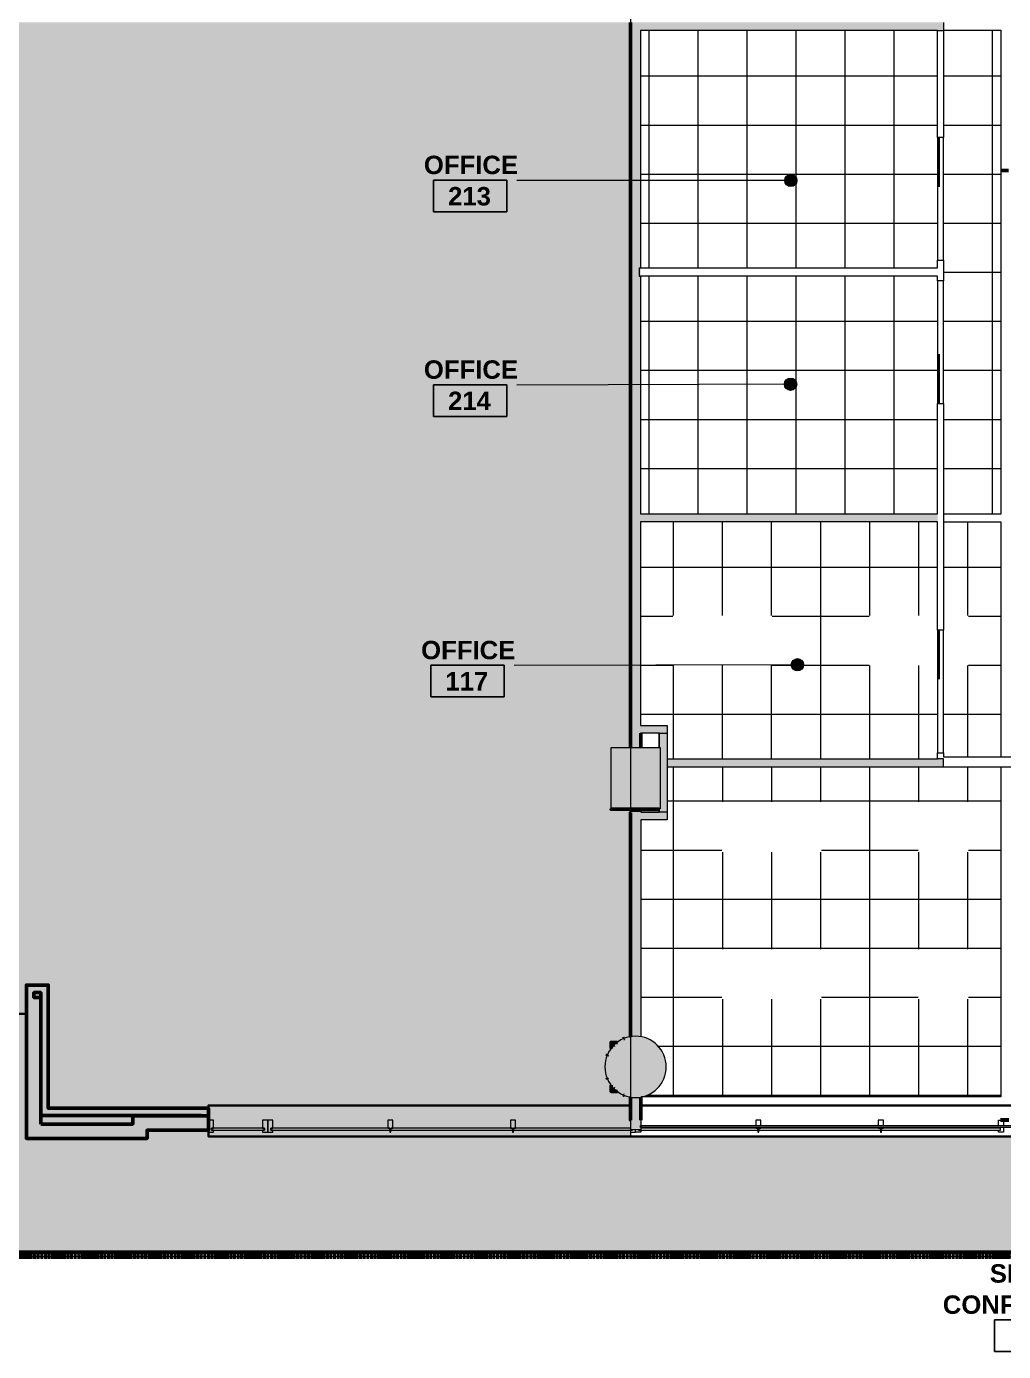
# Model space of a CAD drawing. Header units: inches. Extents: x 842 to 2283, y -56 to 1824.
# Drawn here: x 1350 to 1828, y -56 to 592 of the extents above; entities that cross this region are included whole.
import ezdxf

# ---------------------------------------------------------------- set-up
doc = ezdxf.new("R2010")
doc.units = ezdxf.units.IN
doc.header["$MEASUREMENT"] = 0
doc.linetypes.add('IMPORT-Orbis_BB$0$TI_Grid_E957150$0$PROPERTY _2_', pattern=[1.546875, 1.3125, -0.046875, 0.046875, -0.046875, 0.046875, -0.046875])
for name, color, linetype, lineweight in [('A-AREA-IDEN', 2, 'Continuous', 9), ('A-CLNG', 13, 'Continuous', 13), ('A-CLNG-PATT', 13, 'Continuous', 13), ('A-DETL-GENF', 92, 'Continuous', 9), ('A-DETL-THIN', 151, 'Continuous', 9), ('A-GLAZ', 151, 'Continuous', 13), ('A-GLAZ-CURT', 52, 'Continuous', 9), ('A-WALL', 113, 'Continuous', 9), ('A-WALL-PATT', 111, 'Continuous', 13), ('I-WALL', 2, 'Continuous', 13), ('Orbis - Background_dwg', 8, 'Continuous', 9), ('Orbis_AR$0$A-Wall-Exst', 7, 'Continuous', 9), ('Orbis_AR$0$TI_Grid_E957150$0$S-P1-COLS-CONC', 50, 'Continuous', 50), ('Orbis_AR$0$TI_Grid_E957150$0$S-P4-COLS-CONC', 50, 'Continuous', 50), ('Orbis_BB$0$A-Glaz-Assm', 10, 'Continuous', 20), ('Orbis_BB$0$A-Glaz-Assm-Glaz', 10, 'Continuous', 20), ('Orbis_BB$0$A-Wall-Exst', 7, 'Continuous', 9), ('Orbis_BB$0$TI_ARCH-02_E957150$0$A-Wall-Blow', 90, 'Continuous', 30), ('Orbis_BB$0$TI_Grid_E957150$0$C-Prop', 130, 'IMPORT-Orbis_BB$0$TI_Grid_E957150$0$PROPERTY _2_', 70), ('Orbis_BB$0$TI_Grid_E957150$0$S-02-COLS-CONC', 50, 'Continuous', 50), ('Orbis_BB$0$TI_Grid_E957150$0$S-02-COLS-CONC-PATT', 10, 'Continuous', 20), ('Orbis_BB$0$TI_Grid_E957150$0$S-04-COLS-CONC', 50, 'Continuous', 50), ('Orbis_BB$0$TI_Grid_E957150$0$S-04-COLS-CONC-PATT', 10, 'Continuous', 20), ('Orbis_BB$0$TI_Grid_E957150$0$S-05-COLS-CONC', 50, 'Continuous', 50), ('Orbis_BB$0$TI_Grid_E957150$0$S-06-COLS-CONC', 50, 'Continuous', 50), ('Orbis_BB$0$TI_Grid_E957150$0$S-07-COLS-CONC', 50, 'Continuous', 50), ('Orbis_BB$0$TI_Grid_E957150$0$S-08-COLS-CONC', 50, 'Continuous', 50), ('Orbis_BB$0$TI_Grid_E957150$0$S-08-COLS-CONC-PATT', 10, 'Continuous', 20), ('Orbis_BB$0$TI_Grid_E957150$0$S-09-COLS-CONC', 50, 'Continuous', 50), ('Orbis_BB$0$TI_Grid_E957150$0$S-P1-COLS-CONC', 50, 'Continuous', 50), ('Orbis_BB$0$TI_Grid_E957150$0$S-P1-COLS-CONC-PATT', 10, 'Continuous', 20), ('Orbis_BB$0$TI_Grid_E957150$0$S-P2-WALL-CONC', 50, 'Continuous', 50), ('Orbis_BB$0$TI_Grid_E957150$0$S-P4-COLS-CONC', 50, 'Continuous', 50), ('S-COLS', 52, 'Continuous', 13)]:
    doc.layers.add(name, color=color, linetype=linetype, lineweight=lineweight)
doc.styles.add('Swis721 Lt BT_B', font='', dxfattribs={"height": 9})
doc.styles.get('Swis721 Lt BT_B').set_extended_font_data('Swis721 Lt BT', bold=True)

# ---------------------------------------------------------------- blocks, each defined once
blk = doc.blocks.new('Concrete-Rectangular-Column - 24 x 30-6914152-Level XX  RCP')
at = {"layer": 'S-COLS', "lineweight": 9}
blk.add_hatch(color=7, dxfattribs=at).paths.add_polyline_path([(12, -15), (12, 15), (-12, 15), (-12, -15)], flags=0)
at = {"layer": 'S-COLS', "color": 8, "lineweight": 20}
for p, q in [((-12, 15), (12, 15)), ((-12, -15), (-12, 15)), ((12, 15), (12, -15)), ((12, -15), (-12, -15))]:
    blk.add_line(p, q, dxfattribs=at)
blk = doc.blocks.new('Concrete-Round-Column - 30_-6914671-Level XX  RCP')
at = {"layer": 'S-COLS', "lineweight": 9}
blk.add_hatch(color=7, dxfattribs=at).paths.add_polyline_path([(0, -15), (2.68, -14.75), (5.2, -14.06), (7.55, -12.95), (9.68, -11.45), (11.52, -9.61), (13.01, -7.47), (14.1, -5.1), (14.77, -2.58), (14.99, 0.09), (14.76, 2.67), (14.04, 5.25), (12.88, 7.66), (11.33, 9.8), (9.51, 11.58), (7.33, 13.07), (4.92, 14.15), (2.6, 14.77), (-0.01, 15), (-2.6, 14.77), (-5.13, 14.1), (-7.5, 12.99), (-9.64, 11.49), (-11.49, 9.64), (-12.99, 7.5), (-14.1, 5.13), (-14.77, 2.58), (-15, 0), (-14.77, -2.6), (-14.1, -5.13), (-12.99, -7.5), (-11.49, -9.64), (-9.64, -11.49), (-7.5, -12.99), (-5.13, -14.1), (-2.6, -14.77)], flags=0)
at = {"layer": 'S-COLS', "color": 8, "lineweight": 20}
for start, end in [(0, 180), (180, 0)]:
    blk.add_arc((0, 0), 15, start, end, dxfattribs=at)
blk = doc.blocks.new('Frameless opening with glazing - 24_ x 84_-7275717-Level XX  RCP')
at = {"layer": 'A-GLAZ', "lineweight": 30}
blk.add_line((-13.5, -0.875), (10.5, -0.875), dxfattribs=at)
blk = doc.blocks.new('System Panel - Glazed-7329276-Level XX  RCP')
at = {"layer": 'A-GLAZ-CURT'}
blk.add_hatch(color=7, dxfattribs=at).paths.add_polyline_path([(-185.17, -0.75), (-245.76, -0.75), (-245.76, -1.75), (245.76, -1.75), (245.76, -0.75), (-129.7, -0.75)], flags=0)
at = {"layer": 'A-GLAZ-CURT', "color": 8, "lineweight": 20}
for p, q in [((-245.76, -1.75), (-245.76, -0.75)), ((-245.76, -0.75), (245.76, -0.75)), ((245.76, -1.75), (-245.76, -1.75)), ((245.76, -0.75), (245.76, -1.75))]:
    blk.add_line(p, q, dxfattribs=at)
blk = doc.blocks.new('Orbis - Background_dwg_Orbis_BB-7347761-Level XX  RCP')
at = {"layer": 'Orbis_BB$0$A-Wall-Exst'}
h = blk.add_hatch(color=256, dxfattribs=at)
h.paths.add_polyline_path([(12147.66, 864.91), (12110.66, 864.91), (12110.66, 860.91), (12065.66, 860.91), (12065.66, 865.04), (12144.04, 865.04)], flags=0)
h.paths.add_polyline_path([(12117.66, 853.91), (12117.66, 857.91), (12147.66, 857.91), (12147.66, 868.66), (12069.29, 868.66), (12069.29, 928.91), (12058.66, 928.91), (12058.66, 853.91), (12110.66, 853.91)], flags=0)
at = {"layer": 'Orbis_BB$0$TI_Grid_E957150$0$S-02-COLS-CONC-PATT', "lineweight": 9}
blk.add_hatch(color=7, dxfattribs=at).paths.add_polyline_path([(12350.92, 875.05), (12350.82, 875.16), (12350.65, 875.24)], flags=0)
at = {"layer": 'Orbis_BB$0$TI_Grid_E957150$0$S-04-COLS-CONC-PATT', "lineweight": 9}
blk.add_hatch(color=7, dxfattribs=at).paths.add_polyline_path([(12342.97, 882.92), (12342.8, 883.28), (12342.8, 883.17)], flags=0)
at = {"layer": 'Orbis_BB$0$TI_Grid_E957150$0$S-08-COLS-CONC-PATT', "lineweight": 9}
blk.add_hatch(color=7, dxfattribs=at).paths.add_polyline_path([(12351.13, 875.01), (12350.87, 875.13), (12350.92, 875.05)], flags=0)
at = {"layer": 'Orbis_BB$0$TI_Grid_E957150$0$S-P1-COLS-CONC-PATT', "lineweight": 9}
blk.add_hatch(color=7, dxfattribs=at).paths.add_polyline_path([(12359.15, 1014.91), (12368.16, 1014.91), (12368.16, 1015.12), (12344.66, 1015.12), (12344.66, 1014.91), (12354.27, 1014.91)], flags=0)
h = blk.add_hatch(color=7, dxfattribs=at)
h.paths.add_polyline_path([(12347.54, 876.91), (12347.76, 876.91), (12347.02, 877.43), (12345.17, 879.28), (12344.66, 880.01), (12344.66, 876.91), (12347.32, 876.91)], flags=0)
h.paths.add_polyline_path([(12344.66, 897.83), (12345.17, 898.56), (12347.02, 900.41), (12347.74, 900.91), (12344.66, 900.91), (12344.66, 898.2)], flags=0)
at = {"layer": 'Orbis_BB$0$A-Glaz-Assm'}
for p, q in [((12359.16, 862.91), (12359.16, 860.16)), ((12417.91, 860.16), (12417.91, 862.91)), ((12477.91, 860.16), (12477.91, 862.91)), ((12536.66, 862.91), (12536.66, 860.16)), ((12359.16, 859.16), (12359.16, 858.91))]:
    blk.add_line(p, q, dxfattribs=at)
at = {"layer": 'Orbis_BB$0$A-Glaz-Assm', "flags": 128}
for points in [[(12147.66, 862.91), (12147.66, 856.91), (12150.16, 856.91), (12150.16, 857.91), (12149.16, 857.91), (12149.16, 858.91), (12150.16, 858.91), (12150.16, 862.91)], [(12176.66, 862.91), (12176.66, 856.91), (12179.16, 856.91), (12179.16, 857.91), (12178.16, 857.91), (12178.16, 858.91), (12179.16, 858.91), (12179.16, 862.91), (12176.66, 862.91), (12174.16, 862.91), (12174.16, 858.91), (12175.16, 858.91), (12175.16, 857.91), (12174.16, 857.91), (12174.16, 856.91), (12176.66, 856.91)], [(12237.91, 862.91), (12235.41, 862.91), (12235.41, 858.91), (12236.41, 858.91), (12236.41, 856.91), (12236.91, 856.91), (12236.91, 858.91), (12237.91, 858.91)], [(12297.91, 862.91), (12295.41, 862.91), (12295.41, 858.91), (12296.41, 858.91), (12296.41, 856.91), (12296.91, 856.91), (12296.91, 858.91), (12297.91, 858.91)]]:
    blk.add_lwpolyline(points, close=True, dxfattribs=at)
for points in [[(12354.27, 862.91), (12354.16, 862.91), (12354.16, 858.91), (12354.27, 858.91)], [(12417.91, 862.91), (12415.41, 862.91), (12415.41, 860.16)], [(12477.91, 862.91), (12475.41, 862.91), (12475.41, 860.16)], [(12534.16, 860.16), (12534.16, 862.91), (12536.66, 862.91), (12536.66, 860.16)], [(12355.16, 858.07), (12355.16, 857.91), (12354.16, 857.91), (12354.16, 856.91), (12356.66, 856.91), (12356.66, 858.07)], [(12358.16, 858.07), (12358.16, 857.91), (12359.16, 857.91), (12359.16, 856.91), (12356.66, 856.91), (12356.66, 858.07)], [(12415.41, 859.16), (12415.41, 858.91), (12416.41, 858.91), (12416.41, 856.91), (12416.91, 856.91), (12416.91, 858.91), (12417.91, 858.91), (12417.91, 859.16)], [(12475.41, 859.16), (12475.41, 858.91), (12476.41, 858.91), (12476.41, 856.91), (12476.91, 856.91), (12476.91, 858.91), (12477.91, 858.91), (12477.91, 859.16)], [(12536.66, 859.16), (12536.66, 856.91), (12534.16, 856.91), (12534.16, 857.91), (12535.16, 857.91), (12535.16, 858.91), (12534.16, 858.91), (12534.16, 859.16)]]:
    blk.add_lwpolyline(points, dxfattribs=at)
at = {"layer": 'Orbis_BB$0$A-Glaz-Assm-Glaz'}
blk.add_line((12416.41, 858.91), (12359.15, 858.91), dxfattribs=at)
at = {"layer": 'Orbis_BB$0$A-Glaz-Assm-Glaz', "flags": 128}
for points in [[(12175.16, 858.91), (12149.16, 858.91), (12149.16, 857.91), (12175.16, 857.91)], [(12236.41, 858.91), (12178.16, 858.91), (12178.16, 857.91), (12236.41, 857.91)], [(12296.41, 858.91), (12236.91, 858.91), (12236.91, 857.91), (12296.41, 857.91)], [(12476.41, 858.91), (12416.91, 858.91), (12416.91, 857.91), (12476.41, 857.91)], [(12535.16, 858.91), (12476.91, 858.91), (12476.91, 857.91), (12535.16, 857.91)]]:
    blk.add_lwpolyline(points, close=True, dxfattribs=at)
for points in [[(12354.27, 858.91), (12296.91, 858.91), (12296.91, 857.91), (12355.16, 857.91), (12355.16, 858.07)], [(12358.16, 858.07), (12358.16, 857.91), (12416.41, 857.91), (12416.41, 858.91)]]:
    blk.add_lwpolyline(points, dxfattribs=at)
at = {"layer": 'Orbis_BB$0$A-Wall-Exst', "color": 50, "lineweight": 50}
for p, q in [((12354.16, 903.91), (12354.27, 903.91)), ((12359.16, 862.91), (12359.16, 873.91)), ((12535.25, 862.91), (12539.25, 862.91))]:
    blk.add_line(p, q, dxfattribs=at)
at = {"layer": 'Orbis_BB$0$A-Wall-Exst', "color": 50, "lineweight": 50, "flags": 128}
blk.add_lwpolyline([(12065.66, 860.91), (12065.66, 922.91), (12062.29, 922.91), (12062.29, 925.29), (12065.66, 925.29), (12065.66, 865.04), (12144.04, 865.04), (12144.04, 864.91), (12147.66, 864.91), (12147.66, 868.66), (12069.29, 868.66), (12069.29, 928.91), (12058.66, 928.91), (12058.66, 922.91), (12058.66, 853.91), (12117.66, 853.91), (12117.66, 857.91), (12147.66, 857.91), (12147.66, 864.91), (12110.66, 864.91), (12110.66, 860.91)], close=True, dxfattribs=at)
blk.add_lwpolyline([(12354.27, 873.91), (12354.16, 873.91), (12354.16, 862.91), (12354.27, 862.91)], dxfattribs=at)
at = {"layer": 'Orbis_BB$0$TI_ARCH-02_E957150$0$A-Wall-Blow'}
blk.add_line((12359.15, 870.04), (12594.24, 870.04), dxfattribs=at)
at = {"layer": 'Orbis_BB$0$TI_ARCH-02_E957150$0$A-Wall-Blow', "flags": 128}
for points in [[(11550.5, 914.91), (12058.66, 914.91), (12058.66, 853.91), (12117.66, 853.91), (12117.66, 857.91), (12147.66, 857.91), (12147.66, 854.91), (12856.66, 854.91), (12856.66, 1027.91), (12853.66, 1027.91), (12853.66, 1028.04)], [(12147.66, 868.66), (12147.66, 870.04), (12354.27, 870.04)]]:
    blk.add_lwpolyline(points, dxfattribs=at)
at = {"layer": 'Orbis_BB$0$TI_Grid_E957150$0$C-Prop', "flags": 128}
blk.add_lwpolyline([(12850.26, 2047.16), (12794.32, 2047.16), (12793.88, 2046.62), (12888.38, 1360.4), (12888.38, 796.17), (11550.5, 796.17)], dxfattribs=at)
at = {"layer": 'Orbis_BB$0$TI_Grid_E957150$0$S-02-COLS-CONC'}
for p, q in [((12345.88, 878.57), (12346.06, 878.31)), ((12346.06, 878.31), (12346.32, 878.13))]:
    blk.add_line(p, q, dxfattribs=at)
at = {"layer": 'Orbis_BB$0$TI_Grid_E957150$0$S-02-COLS-CONC', "flags": 128}
for points in [[(12351.07, 902.8), (12350.92, 902.77), (12350.73, 902.64)], [(12342.95, 894.87), (12342.8, 894.65), (12342.77, 894.49)], [(12346.27, 899.66), (12346.06, 899.52), (12345.91, 899.3)], [(12342.77, 883.36), (12342.8, 883.17), (12342.97, 882.92)], [(12350.65, 875.24), (12350.92, 875.05), (12351.13, 875.01)]]:
    blk.add_lwpolyline(points, dxfattribs=at)
at = {"layer": 'Orbis_BB$0$TI_Grid_E957150$0$S-04-COLS-CONC', "flags": 128}
for points in [[(12350.73, 902.64), (12350.92, 902.77), (12351.07, 902.8)], [(12342.77, 894.49), (12342.8, 894.65), (12342.95, 894.87)], [(12345.91, 899.3), (12346.06, 899.52), (12346.27, 899.66)], [(12342.97, 882.92), (12342.8, 883.17), (12342.77, 883.36)], [(12346.32, 878.13), (12346.06, 878.31), (12345.88, 878.57)], [(12351.13, 875.01), (12350.92, 875.05), (12350.65, 875.24)]]:
    blk.add_lwpolyline(points, dxfattribs=at)
at = {"layer": 'Orbis_BB$0$TI_Grid_E957150$0$S-05-COLS-CONC', "flags": 128}
for points in [[(12350.73, 902.64), (12350.92, 902.77), (12351.07, 902.8)], [(12342.77, 894.49), (12342.8, 894.65), (12342.95, 894.87)], [(12345.91, 899.3), (12346.06, 899.52), (12346.27, 899.66)], [(12342.97, 882.92), (12342.8, 883.17), (12342.77, 883.36)], [(12346.32, 878.13), (12346.06, 878.31), (12345.88, 878.57)], [(12351.13, 875.01), (12350.92, 875.05), (12350.65, 875.24)]]:
    blk.add_lwpolyline(points, dxfattribs=at)
at = {"layer": 'Orbis_BB$0$TI_Grid_E957150$0$S-06-COLS-CONC', "flags": 128}
for points in [[(12350.73, 902.64), (12350.92, 902.77), (12351.07, 902.8)], [(12342.77, 894.49), (12342.8, 894.65), (12342.95, 894.87)], [(12345.91, 899.3), (12346.06, 899.52), (12346.27, 899.66)], [(12342.97, 882.92), (12342.8, 883.17), (12342.77, 883.36)], [(12346.32, 878.13), (12346.06, 878.31), (12345.88, 878.57)], [(12351.13, 875.01), (12350.92, 875.05), (12350.65, 875.24)]]:
    blk.add_lwpolyline(points, dxfattribs=at)
at = {"layer": 'Orbis_BB$0$TI_Grid_E957150$0$S-07-COLS-CONC', "flags": 128}
for points in [[(12350.73, 902.64), (12350.92, 902.77), (12351.07, 902.8)], [(12342.77, 894.49), (12342.8, 894.65), (12342.95, 894.87)], [(12345.91, 899.3), (12346.06, 899.52), (12346.27, 899.66)], [(12342.97, 882.92), (12342.8, 883.17), (12342.77, 883.36)], [(12346.32, 878.13), (12346.06, 878.31), (12345.88, 878.57)], [(12351.13, 875.01), (12350.92, 875.05), (12350.65, 875.24)]]:
    blk.add_lwpolyline(points, dxfattribs=at)
at = {"layer": 'Orbis_BB$0$TI_Grid_E957150$0$S-08-COLS-CONC', "flags": 128}
for points in [[(12350.73, 902.64), (12350.92, 902.77), (12351.07, 902.8)], [(12342.77, 894.49), (12342.8, 894.65), (12342.95, 894.87)], [(12345.91, 899.3), (12346.06, 899.52), (12346.27, 899.66)], [(12342.97, 882.92), (12342.8, 883.17), (12342.77, 883.36)], [(12346.32, 878.13), (12346.06, 878.31), (12345.88, 878.57)], [(12351.13, 875.01), (12350.92, 875.05), (12350.65, 875.24)]]:
    blk.add_lwpolyline(points, dxfattribs=at)
at = {"layer": 'Orbis_BB$0$TI_Grid_E957150$0$S-09-COLS-CONC', "flags": 128}
for points in [[(12350.73, 902.64), (12350.92, 902.77), (12351.07, 902.8)], [(12342.77, 894.49), (12342.8, 894.65), (12342.95, 894.87)], [(12345.91, 899.3), (12346.06, 899.52), (12346.27, 899.66)], [(12342.97, 882.92), (12342.8, 883.17), (12342.77, 883.36)], [(12346.32, 878.13), (12346.06, 878.31), (12345.88, 878.57)], [(12351.13, 875.01), (12350.92, 875.05), (12350.65, 875.24)]]:
    blk.add_lwpolyline(points, dxfattribs=at)
at = {"layer": 'Orbis_BB$0$TI_Grid_E957150$0$S-P1-COLS-CONC', "flags": 128}
for points in [[(12368.16, 1014.91), (12344.66, 1014.91), (12344.66, 1015.12)], [(12347.74, 900.91), (12344.66, 900.91), (12344.66, 897.83)], [(12344.66, 880.01), (12344.66, 876.91), (12347.76, 876.91)]]:
    blk.add_lwpolyline(points, dxfattribs=at)
at = {"layer": 'Orbis_BB$0$TI_Grid_E957150$0$S-P2-WALL-CONC', "flags": 128}
blk.add_lwpolyline([(12886.66, 1087.97), (12886.66, 798.17), (11550.5, 798.17)], dxfattribs=at)
at = {"layer": 'Orbis_BB$0$TI_Grid_E957150$0$S-P4-COLS-CONC', "flags": 128}
for points in [[(12344.66, 1015.12), (12344.66, 1014.91), (12368.16, 1014.91)], [(12344.66, 897.83), (12344.66, 900.91), (12347.74, 900.91)], [(12347.76, 876.91), (12344.66, 876.91), (12344.66, 880.01)]]:
    blk.add_lwpolyline(points, dxfattribs=at)
blk = doc.blocks.new('Orbis - Background_dwg-7329766-Level XX  RCP')
at = {"layer": 'Orbis_AR$0$A-Wall-Exst'}
h = blk.add_hatch(color=256, dxfattribs=at)
h.paths.add_polyline_path([(1645.87, 56.98), (1645.98, 56.98), (1645.98, 67.98), (1645.87, 67.98), (1645.87, 62.31)], flags=0)
h.paths.add_polyline_path([(1645.87, 97.98), (1645.98, 97.98), (1645.98, 207.29), (1645.87, 207.29), (1645.87, 97.98)], flags=0)
h.paths.add_polyline_path([(1645.92, 239.19), (1645.92, 593.98), (1645.87, 593.97), (1645.87, 239.19)], flags=0)
h.paths.add_polyline_path([(1650.87, 239.19), (1650.87, 246.29), (1650.8, 246.29), (1650.8, 239.19)], flags=0)
at = {"layer": 'Orbis_AR$0$A-Wall-Exst', "color": 50, "lineweight": 50}
for p, q in [((1830.81, 521.6), (1827.06, 521.6)), ((1650.87, 239.19), (1650.87, 246.29)), ((1650.87, 56.98), (1650.87, 67.98)), ((1826.96, 56.98), (1830.96, 56.98))]:
    blk.add_line(p, q, dxfattribs=at)
at = {"layer": 'Orbis_AR$0$A-Wall-Exst', "color": 50, "lineweight": 50, "flags": 128}
for points in [[(1645.87, 593.98), (1645.87, 593.48), (1645.87, 350.1), (1645.87, 248.16), (1645.87, 239.19)], [(1645.98, 207.29), (1645.87, 207.29), (1645.87, 97.98), (1645.98, 97.98)], [(1645.98, 67.98), (1645.87, 67.98), (1645.87, 56.98), (1645.98, 56.98)]]:
    blk.add_lwpolyline(points, dxfattribs=at)
at = {"layer": 'Orbis_AR$0$TI_Grid_E957150$0$S-P1-COLS-CONC', "flags": 128}
blk.add_lwpolyline([(1659.87, 208.97), (1636.37, 208.97), (1636.37, 209.19)], dxfattribs=at)
at = {"layer": 'Orbis_AR$0$TI_Grid_E957150$0$S-P4-COLS-CONC', "flags": 128}
blk.add_lwpolyline([(1636.37, 209.19), (1636.37, 208.97), (1659.87, 208.97)], dxfattribs=at)
blk.add_blockref('Orbis - Background_dwg_Orbis_BB-7347761-Level XX  RCP', (-10708.29, -805.94))
blk = doc.blocks.new('Room Tag - Room Name and Number-3379422-Level XX  RCP')
at = {"layer": 'A-AREA-IDEN'}
for p, q in [((-0.1881, -0.1636), (-0.1881, -0.0018)), ((-0.1881, -0.0018), (0.1869, -0.0018)), ((0.1869, -0.0018), (-0.1881, -0.0018)), ((-0.1881, -0.0018), (-0.1881, -0.1636)), ((0.1869, -0.0018), (0.1869, -0.1636)), ((0.1869, -0.1636), (0.1869, -0.0018)), ((0.1869, -0.1636), (-0.1881, -0.1636)), ((-0.1881, -0.1636), (0.1869, -0.1636))]:
    blk.add_line(p, q, dxfattribs=at)

msp = doc.modelspace()

# ---------------------------------------------------------------- hatches: boundary and pattern name
at = {"layer": 'A-AREA-IDEN'}
h = msp.add_hatch(color=256, dxfattribs=at)
edge = h.paths.add_edge_path(flags=0)
edge.add_arc((1724.31, 516.67), 3, 0, 360)
h = msp.add_hatch(color=256, dxfattribs=at)
edge = h.paths.add_edge_path(flags=0)
edge.add_arc((1724.22, 416.91), 3, 0, 360)
h = msp.add_hatch(color=256, dxfattribs=at)
edge = h.paths.add_edge_path(flags=0)
edge.add_arc((1727.56, 279.69), 3, 0, 360)
at = {"layer": 'A-CLNG-PATT'}
h = msp.add_hatch(dxfattribs=at)
h.set_pattern_fill('FP1_4', color=256, style=0, pattern_type=2)
h.set_pattern_definition([(90, (1750.926, 471.76), (24, -1e-15), []), (0, (1750.926, 471.76), (0, -24), [])])
h.paths.add_polyline_path([(1827.06, 353.41), (1827.06, 590.1), (1799.09, 590.1), (1799.09, 353.41)], flags=0)
h.paths.add_polyline_path([(1688, 353.6), (1796.09, 353.6), (1796.09, 469.89), (1650.8, 469.89), (1650.8, 353.6), (1687.93, 353.6)], flags=0)
h.paths.add_polyline_path([(1690.93, 408.76), (1690.15, 408.86), (1689.43, 409.16), (1688.81, 409.64), (1688.33, 410.26), (1688.03, 410.98), (1687.93, 411.76), (1688.03, 412.54), (1688.33, 413.26), (1688.81, 413.88), (1689.43, 414.36), (1690.15, 414.66), (1690.93, 414.76), (1691.7, 414.66), (1692.43, 414.36), (1693.05, 413.88), (1693.52, 413.26), (1693.82, 412.54), (1693.93, 411.76), (1693.82, 410.98), (1693.52, 410.26), (1693.05, 409.64), (1692.43, 409.16), (1691.7, 408.86)], flags=0)
h.paths.add_polyline_path([(1786.93, 408.76), (1786.15, 408.86), (1785.43, 409.16), (1784.81, 409.64), (1784.33, 410.26), (1784.03, 410.98), (1783.93, 411.76), (1784.03, 412.54), (1784.33, 413.26), (1784.81, 413.88), (1785.43, 414.36), (1786.15, 414.66), (1786.93, 414.76), (1787.7, 414.66), (1788.44, 414.35), (1789.05, 413.88), (1789.52, 413.26), (1789.82, 412.54), (1789.93, 411.76), (1789.82, 410.98), (1789.52, 410.26), (1789.05, 409.64), (1788.43, 409.16), (1787.7, 408.86)], flags=0)
h.paths.add_polyline_path([(1690.93, 456.7), (1690.08, 456.83), (1689.43, 457.1), (1688.81, 457.58), (1688.33, 458.2), (1688.03, 458.92), (1687.93, 459.7), (1688.03, 460.47), (1688.33, 461.2), (1688.81, 461.82), (1689.43, 462.3), (1690.15, 462.59), (1690.93, 462.7), (1691.7, 462.59), (1692.43, 462.3), (1693.05, 461.82), (1693.52, 461.2), (1693.82, 460.47), (1693.93, 459.7), (1693.82, 458.92), (1693.52, 458.2), (1693.05, 457.58), (1692.43, 457.1), (1691.7, 456.8)], flags=0)
h.paths.add_polyline_path([(1786.93, 456.7), (1786.08, 456.83), (1785.43, 457.1), (1784.81, 457.58), (1784.33, 458.2), (1784.03, 458.92), (1783.93, 459.7), (1784.03, 460.47), (1784.33, 461.2), (1784.81, 461.82), (1785.43, 462.3), (1786.15, 462.59), (1786.93, 462.7), (1787.7, 462.59), (1788.44, 462.29), (1789.05, 461.82), (1789.52, 461.2), (1789.82, 460.47), (1789.93, 459.7), (1789.82, 458.92), (1789.52, 458.2), (1789.05, 457.58), (1788.43, 457.1), (1787.7, 456.8)], flags=0)
h.paths.add_polyline_path([(1693.39, 473.89), (1796.09, 473.89), (1796.09, 589.98), (1650.8, 589.98), (1650.8, 473.89), (1693.05, 473.89)], flags=0)
h.paths.add_polyline_path([(1690.93, 504.76), (1690.15, 504.86), (1689.43, 505.16), (1688.81, 505.64), (1688.33, 506.26), (1688.03, 506.98), (1687.93, 507.76), (1688.03, 508.54), (1688.33, 509.26), (1688.81, 509.88), (1689.43, 510.36), (1690.15, 510.66), (1690.93, 510.76), (1691.7, 510.66), (1692.43, 510.36), (1693.05, 509.88), (1693.52, 509.26), (1693.82, 508.54), (1693.93, 507.76), (1693.82, 506.98), (1693.52, 506.26), (1693.05, 505.64), (1692.43, 505.16), (1691.7, 504.86)], flags=0)
h.paths.add_polyline_path([(1786.93, 504.76), (1786.15, 504.86), (1785.43, 505.16), (1784.81, 505.64), (1784.33, 506.26), (1784.03, 506.98), (1783.93, 507.76), (1784.03, 508.54), (1784.33, 509.26), (1784.81, 509.88), (1785.43, 510.36), (1786.15, 510.66), (1786.93, 510.76), (1787.7, 510.66), (1788.44, 510.35), (1789.05, 509.88), (1789.52, 509.26), (1789.82, 508.54), (1789.93, 507.76), (1789.82, 506.98), (1789.52, 506.26), (1789.05, 505.64), (1788.43, 505.16), (1787.7, 504.86)], flags=0)
h = msp.add_hatch(dxfattribs=at)
h.set_pattern_fill('FP1_5', color=256, style=0, pattern_type=2)
h.set_pattern_definition([(0, (1738.926, 303.507), (0, -24), []), (270, (1738.926, 303.507), (-24, -1e-15), [])])
h.paths.add_polyline_path([(1663.87, 233.6), (1796.09, 233.6), (1796.09, 279.32), (1762.61, 279.32), (1762.61, 303.88), (1796.09, 303.88), (1796.09, 349.6), (1650.8, 349.6), (1650.8, 250.04), (1663.75, 250.04), (1663.75, 246.16), (1663.87, 246.16), (1663.87, 233.71)], flags=0)
h.paths.add_polyline_path([(1799.09, 234.59), (1827.06, 234.59), (1827.06, 349.66), (1799.09, 349.66), (1799.09, 303.88), (1811.24, 303.88), (1811.24, 279.32), (1799.09, 279.32), (1799.09, 236.6)], flags=0)
h.paths.add_polyline_path([(1715.24, 279.32), (1666.61, 279.32), (1666.61, 303.88), (1715.24, 303.88)], flags=0)
h = msp.add_hatch(dxfattribs=at)
h.set_pattern_fill('FP1_6', color=256, style=0, pattern_type=2)
h.set_pattern_definition([(90, (1738.956, 141.037), (24, -1e-15), []), (0, (1738.956, 141.037), (0, -24), [])])
h.paths.add_polyline_path([(1651.03, 68.23), (1827.06, 68.23), (1827.05, 229.59), (1663.87, 229.57), (1663.87, 207.66), (1663.75, 207.66), (1663.75, 203.79), (1650.86, 203.79), (1650.86, 97.77), (1650.97, 97.76), (1653.5, 97.08), (1655.87, 95.97), (1658.01, 94.47), (1659.86, 92.63), (1661.36, 90.48), (1662.47, 88.11), (1663.14, 85.59), (1663.37, 82.98), (1663.14, 80.38), (1662.47, 77.85), (1661.36, 75.48), (1659.86, 73.34), (1658.01, 71.49), (1655.87, 69.99), (1653.5, 68.89)], flags=0)
h.paths.add_polyline_path([(1811.25, 116.07), (1786.62, 116.07), (1786.62, 140.63), (1811.25, 140.63)], flags=0)
h.paths.add_polyline_path([(1739.27, 116.07), (1690.64, 116.07), (1690.64, 140.63), (1739.27, 140.63)], flags=0)
h.paths.add_polyline_path([(1811.25, 188.07), (1786.62, 188.07), (1786.62, 212.63), (1811.25, 212.63), (1811.25, 200.74)], flags=0)
h.paths.add_polyline_path([(1739.27, 188.07), (1690.64, 188.07), (1690.64, 212.63), (1739.27, 212.63), (1739.27, 200.74)], flags=0)
at = {"layer": 'A-DETL-GENF'}
h = msp.add_hatch(color=9, dxfattribs=at)
h.paths.add_polyline_path([(1688, -9.77), (2180.09, -9.77), (2180.09, 282.04), (2178.37, 282.04), (2178.37, 269.98), (2160.37, 269.98), (2160.37, 281.98), (2145.5, 281.98), (2145.5, 222.1), (2148.37, 222.1), (2148.37, 48.98), (1645.98, 48.98), (1645.98, 56.98), (1645.87, 56.98), (1645.87, 67.98), (1645.98, 68), (1645.98, 68.19), (1645.71, 68.23), (1643.24, 68.89), (1642.84, 69.08), (1642.63, 69.12), (1642.36, 69.3), (1640.87, 69.99), (1639.47, 70.98), (1636.37, 70.98), (1636.37, 74.07), (1635.38, 75.48), (1634.68, 76.98), (1634.51, 77.24), (1634.47, 77.43), (1634.27, 77.85), (1633.6, 80.38), (1633.38, 83.07), (1633.6, 85.59), (1634.27, 88.11), (1635.38, 90.48), (1636.37, 91.9), (1636.37, 94.98), (1639.44, 94.98), (1640.87, 95.97), (1643.24, 97.08), (1645.98, 97.77), (1645.98, 97.98), (1645.87, 97.98), (1645.87, 207.29), (1645.98, 207.29), (1645.98, 208.97), (1636.37, 208.97), (1636.37, 239.19), (1645.87, 239.19), (1645.87, 593.98), (1179.62, 593.98), (1179.62, 528.98), (842.21, 528.98), (842.21, -9.77), (1603.42, -9.77)], flags=0)
h.paths.add_polyline_path([(1439.37, 58.98), (1435.75, 59.1), (1357.37, 59.1), (1357.37, 54.98), (1402.37, 54.98), (1402.37, 58.98), (1435.75, 58.98)], flags=0)
h.paths.add_polyline_path([(1357.37, 47.98), (1350.37, 47.98), (1350.37, 122.98), (1361, 122.98), (1361, 62.73), (1439.37, 62.73), (1439.37, 51.98), (1409.37, 51.98), (1409.37, 47.98), (1402.37, 47.98)], flags=0)
h.paths.add_polyline_path([(928.37, 67.98), (928.24, 68), (925.84, 68.21), (923.32, 68.89), (922.97, 69.05), (922.63, 69.12), (922.17, 69.42), (920.95, 69.99), (919.55, 70.98), (916.37, 70.98), (916.37, 74.18), (915.46, 75.48), (914.94, 76.59), (914.49, 77.34), (914.35, 77.85), (913.68, 80.38), (913.45, 82.58), (913.39, 83.07), (913.51, 83.68), (913.68, 85.59), (914.52, 88.72), (914.92, 89.32), (915.46, 90.48), (916.37, 91.79), (916.37, 94.98), (919.52, 94.98), (920.95, 95.97), (922.25, 96.58), (922.63, 96.83), (922.91, 96.89), (923.32, 97.08), (925.84, 97.76), (928.54, 97.98), (931.05, 97.76), (933.58, 97.08), (935.95, 95.97), (937.37, 94.98), (940.37, 94.98), (940.37, 92.01), (941.44, 90.48), (942.54, 88.11), (943.22, 85.59), (943.45, 82.98), (943.22, 80.38), (942.54, 77.85), (941.44, 75.48), (940.37, 73.96), (940.37, 70.98), (937.35, 70.98), (935.95, 69.99), (933.58, 68.89), (931.05, 68.21), (928.38, 67.98)], flags=0)
h.paths.add_polyline_path([(1288.37, 67.98), (1288.3, 67.99), (1285.77, 68.21), (1283.24, 68.89), (1282.84, 69.08), (1282.63, 69.12), (1282.36, 69.3), (1280.87, 69.99), (1279.47, 70.98), (1276.37, 70.98), (1276.37, 74.07), (1275.38, 75.48), (1274.68, 76.98), (1274.51, 77.24), (1274.47, 77.43), (1274.27, 77.85), (1273.6, 80.38), (1273.38, 83.07), (1273.6, 85.59), (1274.27, 88.11), (1275.38, 90.48), (1276.37, 91.9), (1276.37, 94.98), (1279.44, 94.98), (1280.87, 95.97), (1283.24, 97.08), (1285.77, 97.76), (1288.46, 97.98), (1290.97, 97.76), (1293.5, 97.08), (1295.87, 95.97), (1297.3, 94.98), (1300.37, 94.98), (1300.37, 91.9), (1301.36, 90.48), (1302.47, 88.11), (1303.14, 85.59), (1303.37, 82.97), (1303.14, 80.38), (1302.47, 77.85), (1302.27, 77.43), (1302.23, 77.24), (1302.06, 76.98), (1301.36, 75.48), (1300.37, 74.07), (1300.37, 70.98), (1297.27, 70.98), (1295.87, 69.99), (1294.38, 69.3), (1294.11, 69.12), (1293.9, 69.08), (1293.5, 68.89), (1290.97, 68.21), (1288.41, 67.98)], flags=0)
h.paths.add_polyline_path([(916.37, 208.97), (916.37, 209.19), (916.15, 209.19), (916.15, 239.19), (940.15, 239.19), (940.15, 238.97), (940.37, 238.97), (940.37, 208.97), (940.15, 208.97)], flags=0)
h.paths.add_polyline_path([(1288.06, 208.97), (1276.37, 208.97), (1276.37, 239.19), (1300.37, 239.19), (1300.37, 208.97)], flags=0)
h.paths.add_polyline_path([(844.25, 593.97), (935.62, 593.98), (935.62, 598.98), (937.62, 598.98), (937.62, 740.22), (867.12, 740.22), (867.12, 647.48), (844.25, 647.48), (844.25, 623.98), (893.25, 623.98), (893.25, 598.98), (895.62, 598.98), (895.62, 593.98), (888.25, 593.98), (888.25, 612.48), (844.25, 612.48), (844.25, 593.98), (842.21, 593.97)], flags=0)
h.paths.add_polyline_path([(1209.87, 596.98), (1247.87, 596.98), (1247.87, 605.72), (1209.87, 605.72), (1209.87, 598.98)], flags=0)
h.paths.add_polyline_path([(1010.87, 596.98), (1010.87, 605.72), (972.87, 605.72), (972.87, 596.98)], flags=0)
h.paths.add_polyline_path([(1389.12, 598.98), (1389.12, 706.97), (1380.37, 706.97), (1380.37, 736.97), (1390.37, 736.97), (1390.37, 820.98), (1388.37, 820.98), (1388.37, 825.98), (1390.37, 825.98), (1390.37, 913.99), (1377.37, 913.99), (1377.37, 951.98), (1290.37, 951.98), (1290.37, 913.99), (1277.37, 913.99), (1277.37, 891.98), (1272.12, 891.98), (1272.12, 934.97), (1179.87, 934.97), (1179.87, 891.98), (1167.87, 891.98), (1167.87, 845.98), (1179.87, 845.98), (1179.87, 787.98), (1167.87, 787.98), (1167.87, 741.98), (1179.87, 741.98), (1179.87, 683.98), (1167.87, 683.98), (1167.87, 637.98), (1179.87, 637.98), (1179.87, 610.97), (1277.87, 610.97), (1277.87, 820.73), (1272.12, 820.73), (1272.12, 845.98), (1277.37, 845.98), (1277.37, 825.98), (1348.37, 825.98), (1348.37, 820.98), (1283.12, 820.98), (1283.12, 598.98), (1349.68, 598.98)], flags=0)
h.paths.add_polyline_path([(1497.62, 598.98), (1636.37, 598.98), (1636.37, 626.3), (1660.37, 626.3), (1660.37, 598.98), (1669.37, 598.98), (1669.37, 946.98), (1553.37, 946.98), (1553.37, 951.98), (1513.37, 951.98), (1513.37, 946.98), (1506.37, 946.97), (1506.37, 916.97), (1496.37, 916.97), (1496.37, 736.97), (1506.37, 736.97), (1506.37, 706.97), (1497.62, 706.97), (1497.62, 599.23)], flags=0)
h.paths.add_polyline_path([(1492.37, 599.23), (1492.37, 701.72), (1394.37, 701.72), (1394.37, 599.23), (1488.78, 599.23)], flags=0)
h.paths.add_polyline_path([(1010.87, 610.97), (1040.87, 610.97), (1040.87, 637.98), (1052.87, 637.98), (1052.87, 683.98), (1040.87, 683.98), (1040.87, 741.98), (1052.87, 741.98), (1052.87, 787.98), (1040.87, 787.98), (1040.87, 845.98), (1052.87, 845.98), (1052.87, 891.98), (1040.87, 891.98), (1040.87, 918.98), (942.87, 918.98), (942.87, 610.97), (972.87, 610.97)], flags=0)
h.paths.add_polyline_path([(844.25, 616.48), (888.25, 616.48), (888.25, 619.98), (844.25, 619.98)], flags=0)
h.paths.add_polyline_path([(842.21, 652.48), (862.12, 652.48), (862.12, 745.22), (891.62, 745.22), (891.62, 840.22), (857.37, 840.22), (857.37, 845.22), (919.37, 845.22), (919.37, 947.22), (842.21, 947.22), (842.21, 671.78)], flags=0)
h.paths.add_polyline_path([(1492.1, 706.97), (1492.37, 706.97), (1492.37, 730.73), (1394.37, 730.73), (1394.37, 706.97), (1490.37, 706.97)], flags=0)
h.paths.add_polyline_path([(1490.37, 735.98), (1490.37, 945.98), (1488.37, 945.98), (1488.37, 951.98), (1448.37, 951.98), (1448.37, 945.98), (1396.37, 945.98), (1396.37, 735.98), (1460.42, 735.98)], flags=0)
h.paths.add_polyline_path([(896.62, 745.22), (898.37, 745.22), (898.37, 840.22), (896.62, 840.22), (896.62, 745.47)], flags=0)
h.paths.add_polyline_path([(931.34, 745.47), (937.62, 745.47), (937.62, 839.97), (903.62, 839.97), (903.62, 745.47), (919.37, 745.47)], flags=0)
h.paths.add_polyline_path([(923.37, 845.22), (937.62, 845.22), (937.62, 924.23), (1040.87, 924.23), (1040.87, 934.97), (1010.87, 934.97), (1010.87, 949.22), (972.87, 949.22), (972.87, 934.97), (942.87, 934.97), (942.87, 949.22), (923.37, 949.22), (923.37, 846.56)], flags=0)
h.paths.add_polyline_path([(1636.37, 916.97), (1636.37, 946.97), (1660.37, 946.97), (1660.37, 916.97), (1639.53, 916.97)], flags=0)
h.paths.add_polyline_path([(1277.87, 916.99), (1287.37, 916.99), (1287.37, 948.98), (1277.87, 948.98), (1277.87, 934.97), (1277.37, 934.97), (1277.37, 916.99)], flags=0)
h.paths.add_polyline_path([(1209.87, 940.23), (1247.87, 940.23), (1247.87, 948.98), (1209.87, 948.98)], flags=0)
h.paths.add_polyline_path([(1382.36, 946.99), (1394.37, 946.99), (1394.37, 948.98), (1380.37, 948.98), (1380.37, 946.99)], flags=0)
h.paths.add_polyline_path([(1150.88, 1041.22), (1150.88, 1213.6), (932.37, 1213.6), (932.37, 1120.66), (933.12, 1120.66), (933.12, 1119.16), (931.62, 1119.16), (931.62, 1118.66), (929.12, 1118.66), (929.12, 1119.16), (927.62, 1119.16), (927.62, 1120.66), (928.37, 1120.66), (928.37, 1292.47), (913.87, 1292.47), (913.87, 1327.47), (928.54, 1327.47), (928.54, 1417.98), (928.37, 1417.98), (928.37, 1432.97), (912.37, 1432.97), (912.37, 1472.97), (928.37, 1472.97), (928.37, 1478.48), (940.37, 1478.48), (940.37, 1429.98), (1152.37, 1429.98), (1152.37, 1477.98), (1145.37, 1477.98), (1145.37, 1712.98), (940.37, 1712.98), (940.37, 1700.97), (916.37, 1700.97), (916.37, 1712.98), (842.21, 1712.98), (842.21, 1041.22), (928.37, 1041.22), (928.37, 1045.29), (927.62, 1045.29), (927.62, 1046.79), (929.12, 1046.79), (929.12, 1047.29), (931.62, 1047.29), (931.62, 1046.79), (933.12, 1046.79), (933.12, 1045.29), (932.37, 1045.29), (932.37, 1041.22), (1147.88, 1041.22)], flags=0)
h.paths.add_polyline_path([(1082.22, 1184.81), (1082.22, 1184.81), (1083, 1184.99)], flags=0)
h.paths.add_polyline_path([(1011.37, 1217.35), (1150.88, 1217.35), (1150.88, 1398.85), (1148.37, 1398.85), (1148.37, 1417.98), (944.25, 1417.98), (944.25, 1327.47), (944.45, 1327.47), (944.45, 1292.47), (944.25, 1292.47), (944.25, 1217.35), (981.58, 1217.35)], flags=0)
h.paths.add_polyline_path([(932.53, 1217.35), (940.5, 1217.35), (940.5, 1292.47), (932.37, 1292.47), (932.37, 1217.35)], flags=0)
h.paths.add_polyline_path([(940.37, 1319.16), (940.45, 1319.16), (940.45, 1324.47), (940.37, 1324.47), (940.37, 1324.41)], flags=0)
h.paths.add_polyline_path([(940.45, 1327.47), (940.5, 1327.47), (940.5, 1417.98), (932.29, 1417.98), (932.29, 1327.47)], flags=0)
h.paths.add_polyline_path([(1151.06, 1410.1), (1153.88, 1410.1), (1153.88, 1418.36), (1150.88, 1418.36), (1150.88, 1410.1)], flags=0)
h.paths.add_polyline_path([(2026.31, 1410.47), (2059.94, 1410.47), (2028.24, 1641.93), (2004.53, 1724.6), (2003.37, 1724.6), (2003.37, 1700.97), (1955.37, 1700.97), (1955.37, 1712.97), (1840.37, 1712.97), (1840.37, 1700.97), (1816.37, 1700.97), (1816.37, 1712.98), (1672.37, 1712.98), (1672.37, 1700.97), (1624.37, 1700.97), (1624.37, 1712.98), (1480.37, 1712.98), (1480.37, 1700.97), (1456.37, 1700.97), (1456.37, 1712.98), (1312.37, 1712.98), (1312.37, 1700.97), (1264.37, 1700.97), (1264.37, 1712.98), (1176.37, 1712.98), (1176.37, 1700.97), (1160.37, 1700.97), (1160.37, 1461.1), (1176.54, 1461.1), (1176.54, 1437.1), (1176.37, 1437.1), (1176.37, 1436.97), (1160.37, 1436.97), (1160.37, 1410.47), (2007.37, 1410.47)], flags=0)
h.paths.add_polyline_path([(1480.37, 1436.97), (1456.37, 1436.97), (1456.37, 1460.97), (1456.48, 1460.97), (1456.48, 1461.1), (1480.48, 1461.1), (1480.48, 1437.1), (1480.37, 1437.1)], flags=0)
h.paths.add_polyline_path([(1152.37, 1484.98), (1152.37, 1712.98), (1150.37, 1712.98), (1150.37, 1484.98), (1150.88, 1484.98)], flags=0)
h.paths.add_polyline_path([(1649.71, 1541.91), (1636.37, 1541.91), (1636.37, 1565.97), (1660.37, 1565.97), (1660.37, 1541.91)], flags=0)
h.paths.add_polyline_path([(1998.26, 1541.91), (1974.26, 1541.91), (1974.26, 1565.91), (1974.37, 1565.91), (1974.37, 1565.97), (1998.37, 1565.97), (1998.37, 1541.97), (1998.26, 1541.97)], flags=0)
h.paths.add_polyline_path([(1276.37, 1541.91), (1276.37, 1565.97), (1300.37, 1565.97), (1300.37, 1541.91)], flags=0)
at = {"layer": 'A-WALL-PATT', "lineweight": 9}
for points in [[(1650.8, 239.19), (1650.8, 593.98), (1645.92, 593.98), (1645.93, 239.19), (1646.06, 239.19)], [(1796.09, 589.98), (1799.09, 589.98), (1799.09, 593.98), (1650.8, 593.98), (1650.8, 589.98), (1789.93, 589.98)], [(1781.74, 349.6), (1796.09, 349.6), (1796.09, 353.6), (1650.8, 353.6), (1650.8, 349.6), (1772.58, 349.6)], [(1650.8, 246.29), (1660, 246.29), (1660, 250.04), (1650.8, 250.04)], [(1663.75, 207.66), (1663.75, 250.04), (1660, 250.04), (1660, 245.64), (1660.1, 245.21), (1662.4, 221.53), (1660.37, 210.4), (1660.37, 209.19), (1660.15, 209.19), (1660, 208.35), (1660, 207.66), (1660.37, 207.66)], [(1762.61, 229.6), (1799.09, 229.6), (1799.09, 233.6), (1663.87, 233.6), (1663.87, 229.6), (1739.27, 229.6)], [(1650.86, 203.79), (1663.75, 203.79), (1663.75, 207.66), (1659.87, 207.66), (1659.87, 207.79), (1650.86, 207.79), (1650.86, 203.91)]]:
    msp.add_hatch(color=7, dxfattribs=at).paths.add_polyline_path(points, flags=0)
h = msp.add_hatch(color=7, dxfattribs=at)
h.paths.add_polyline_path([(1659.87, 207.66), (1660, 207.66), (1660, 208.35), (1660.15, 209.19), (1659.87, 209.19)], flags=0)
h.paths.add_polyline_path([(1663.87, 207.66), (1663.87, 246.16), (1663.75, 246.16), (1663.75, 207.66)], flags=0)
h.paths.add_polyline_path([(1660.37, 210.4), (1662.4, 221.53), (1660.1, 245.21), (1660, 245.77), (1660, 246.16), (1659.87, 246.16), (1659.87, 239.19), (1660.37, 239.19), (1660.37, 212.63)], flags=0)
h = msp.add_hatch(color=7, dxfattribs=at)
h.paths.add_polyline_path([(1645.98, 52.13), (1650.86, 52.13), (1650.83, 68.2), (1648.37, 67.98), (1645.98, 68.19), (1645.98, 62.31)], flags=0)
h.paths.add_polyline_path([(1650.86, 97.77), (1650.86, 208.13), (1645.98, 208.13), (1645.98, 97.77), (1648.37, 97.98)], flags=0)

# ---------------------------------------------------------------- linework, layer by layer
at = {"layer": 'A-AREA-IDEN'}
for p, q in [((1724.31, 516.67), (1590.28, 516.67)), ((1724.22, 416.91), (1590.28, 416.54)), ((1727.56, 279.69), (1588.94, 279.32))]:
    msp.add_line(p, q, dxfattribs=at)
for centre in [(1724.31, 516.67), (1724.22, 416.91), (1727.56, 279.69)]:
    msp.add_circle(centre, 3, dxfattribs=at)
at = {"layer": 'A-CLNG'}
for p, q in [((1799.09, 590.1), (1827.06, 590.1)), ((1827.06, 590.1), (1827.06, 353.41)), ((1827.06, 353.41), (1799.09, 353.41)), ((1799.09, 349.66), (1827.06, 349.66)), ((1827.06, 349.66), (1827.06, 234.59)), ((1827.06, 229.59), (1827.06, 68.23)), ((1827.06, 68.23), (1651.03, 68.23))]:
    msp.add_line(p, q, dxfattribs=at)
at = {"layer": 'A-DETL-THIN'}
for p, q in [((1645.98, 48.98), (1645.98, 598.98)), ((2148.37, 48.98), (1645.98, 48.98)), ((842.21, -9.77), (2180.09, -9.77))]:
    msp.add_line(p, q, dxfattribs=at)
at = {"layer": 'A-WALL', "lineweight": 13}
for p, q in [((1796.09, 589.98), (1799.09, 589.98)), ((1650.17, 473.89), (1650.8, 473.89)), ((1650.17, 469.89), (1650.8, 469.89)), ((1799.09, 229.59), (1799.09, 233.6))]:
    msp.add_line(p, q, dxfattribs=at)
at = {"layer": 'I-WALL', "color": 8, "lineweight": 20}
for p, q in [((1645.92, 239.19), (1645.92, 593.98)), ((1650.8, 589.98), (1650.8, 473.89)), ((1796.09, 589.98), (1650.8, 589.98)), ((1799.09, 593.98), (1799.09, 589.98)), ((1650.8, 469.89), (1650.8, 353.6)), ((1650.8, 353.6), (1796.09, 353.6)), ((1650.8, 349.6), (1650.8, 250.16)), ((1796.09, 349.6), (1650.8, 349.6)), ((1650.8, 250.04), (1663.75, 250.04)), ((1663.75, 250.04), (1663.75, 203.79)), ((1660, 246.29), (1650.8, 246.29)), ((1650.8, 246.16), (1650.8, 239.19)), ((1659.87, 239.19), (1659.87, 246.16)), ((1659.87, 246.16), (1663.87, 246.16)), ((1660, 239.19), (1660, 246.29)), ((1663.87, 246.16), (1663.87, 233.6)), ((1663.87, 233.6), (1796.09, 233.6)), ((1799.09, 229.6), (1663.87, 229.6)), ((1663.87, 229.6), (1663.87, 207.66)), ((1645.98, 97.77), (1645.98, 208.13)), ((1645.98, 208.13), (1650.86, 208.13)), ((1650.86, 208.13), (1650.86, 207.79)), ((1650.86, 207.79), (1663.75, 207.79)), ((1650.86, 207.66), (1659.87, 207.66)), ((1659.87, 207.66), (1659.87, 209.19)), ((1660, 207.66), (1660, 209.19)), ((1663.87, 207.66), (1663.75, 207.66)), ((1663.75, 203.91), (1650.86, 203.91)), ((1650.86, 203.79), (1650.86, 97.77)), ((1663.75, 203.79), (1650.86, 203.79)), ((1645.98, 52.13), (1645.98, 68.19)), ((1650.86, 68.2), (1650.86, 52.13)), ((1650.86, 52.13), (1645.98, 52.13))]:
    msp.add_line(p, q, dxfattribs=at)
at = {"layer": 'I-WALL'}
for p, q in [((1796.09, 537.6), (1796.09, 589.98)), ((1799.09, 589.98), (1799.09, 537.6)), ((1799.09, 537.6), (1796.09, 537.6)), ((1650.8, 473.89), (1796.09, 473.89)), ((1796.09, 473.89), (1796.09, 477.6)), ((1796.09, 477.6), (1799.09, 477.6)), ((1799.09, 477.6), (1799.09, 467.6)), ((1796.09, 469.89), (1650.8, 469.89)), ((1796.09, 467.6), (1796.09, 469.89)), ((1799.09, 467.6), (1796.09, 467.6)), ((1796.09, 353.6), (1796.09, 407.6)), ((1796.09, 407.6), (1799.09, 407.6)), ((1799.09, 407.6), (1799.09, 296.6)), ((1796.09, 296.6), (1796.09, 349.6)), ((1799.09, 296.6), (1796.09, 296.6)), ((1796.09, 233.6), (1796.09, 236.6)), ((1796.09, 236.6), (1799.09, 236.6)), ((1799.09, 236.6), (1799.09, 234.59)), ((1799.09, 234.59), (1846.41, 234.59)), ((1846.41, 229.59), (1799.09, 229.59))]:
    msp.add_line(p, q, dxfattribs=at)
at = {"layer": 'I-WALL', "lineweight": 9}
for p, q in [((1796.09, 537.6), (1796.09, 477.6)), ((1799.09, 477.6), (1799.09, 537.6)), ((1650.17, 473.89), (1650.17, 469.89)), ((1796.09, 467.6), (1796.09, 407.6)), ((1799.09, 407.6), (1799.09, 467.6)), ((1796.09, 296.6), (1796.09, 236.6)), ((1799.09, 236.6), (1799.09, 296.6)), ((1799.09, 233.6), (1796.09, 233.6))]:
    msp.add_line(p, q, dxfattribs=at)

# ---------------------------------------------------------------- block references
at = {"layer": 'A-AREA-IDEN', "xscale": 95.99999999999994, "yscale": 95.99999999999994, "zscale": 95.99999999999994}
for p in [(1567.51, 517.04), (1567.51, 416.91), (1566.18, 279.69), (1842.03, -40.59)]:
    msp.add_blockref('Room Tag - Room Name and Number-3379422-Level XX  RCP', p, dxfattribs=at)
at = {"layer": 'A-GLAZ', "rotation": 270}
for p in [(1797.59, 524.1), (1797.59, 418.1), (1797.59, 283.1)]:
    msp.add_blockref('Frameless opening with glazing - 24_ x 84_-7275717-Level XX  RCP', p, dxfattribs=at)
at = {"layer": 'A-GLAZ-CURT', "rotation": 180}
msp.add_blockref('System Panel - Glazed-7329276-Level XX  RCP', (1896.61, 52.48), dxfattribs=at)
at = {"layer": 'Orbis - Background_dwg', "color": 7}
msp.add_blockref('Orbis - Background_dwg-7329766-Level XX  RCP', (0, 0), dxfattribs=at)
at = {"layer": 'S-COLS', "lineweight": 9}
for name, p in [('Concrete-Rectangular-Column - 24 x 30-6914152-Level XX  RCP', (1648.37, 224.19)), ('Concrete-Round-Column - 30_-6914671-Level XX  RCP', (1648.37, 82.98))]:
    msp.add_blockref(name, p, dxfattribs=at)

# ---------------------------------------------------------------- texts
at = {"layer": 'A-AREA-IDEN', "char_height": 9, "attachment_point": 1, "style": 'Swis721 Lt BT_B'}
for s, insert, width in [('OFFICE', (1544.77, 528.76), 54.843), ('213', (1556.62, 513.44), 25.452), ('OFFICE', (1544.77, 428.63), 54.843), ('214', (1556.62, 413.31), 25.452), ('OFFICE', (1543.43, 291.4), 54.843), ('117', (1555.28, 276.09), 25.452), ('SMALL', (1821.67, -13.6), 49.389), ('CONFERENCE', (1798.67, -28.85), 104.838)]:
    msp.add_mtext(s, dxfattribs=dict(at, insert=insert, width=width))

doc.saveas('drawing.dxf')
